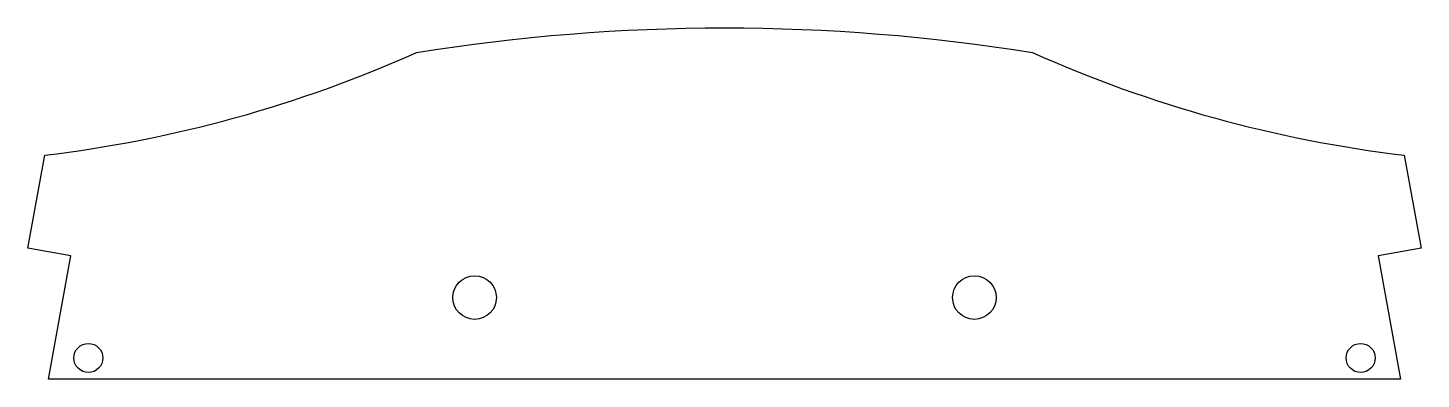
# Model space of a CAD drawing. Header units: millimetres. Extents: x -48 to 48, y 121.2 to 145.4.
import ezdxf

# ---------------------------------------------------------------- set-up
doc = ezdxf.new("R2010")
doc.units = ezdxf.units.MM
doc.layers.get('0').update_dxf_attribs({"linetype": 'CONTINUOUS'})

msp = doc.modelspace()

# ---------------------------------------------------------------- linework, layer by layer
msp.add_lwpolyline([(47.954, 130.283), (45.002, 129.749), (46.54, 121.249), (-46.54, 121.249), (-45.002, 129.749), (-47.954, 130.283), (-46.797, 136.679, 0.076109), (-21.2, 143.753, -0.080006), (21.2, 143.753, 0.076109), (46.797, 136.679)], format="xyb", close=True)
for centre, radius in [((-17.2, 126.867), 1.5), ((17.2, 126.867), 1.5), ((-43.789, 122.709), 1), ((43.789, 122.709), 1)]:
    msp.add_circle(centre, radius)

doc.saveas('drawing.dxf')
